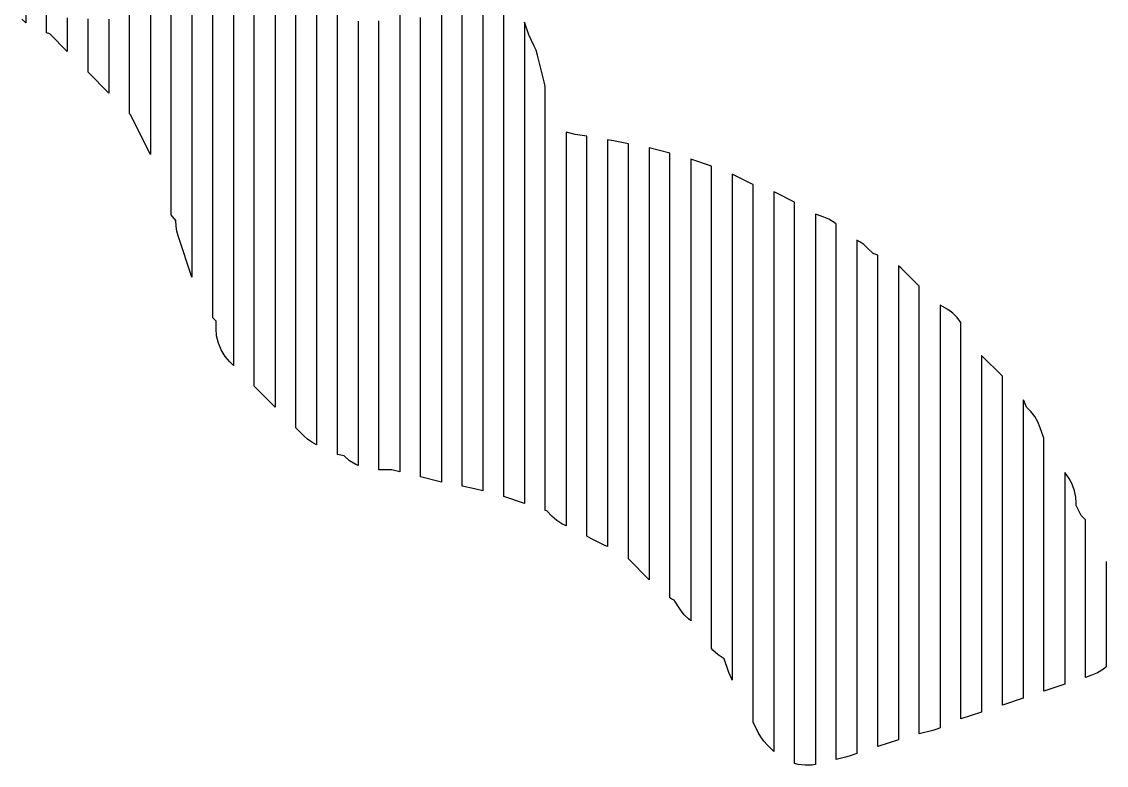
# Model space of a CAD drawing. Extents: x -6 to 1890, y -8 to 898.
# Drawn here: x 1244.8 to 1453.6, y 68.5 to 211.6 of the extents above; entities that cross this region are included whole.
import ezdxf

# ---------------------------------------------------------------- set-up
doc = ezdxf.new("R2010")
doc.units = 0
doc.layers.add('PECAS_2D', color=3, linetype='Continuous')

msp = doc.modelspace()

# ---------------------------------------------------------------- linework, layer by layer
at = {"layer": 'PECAS_2D'}
for points in [[(1269.578, 250.748), (1269.578, 205.422), (1269.578, 204.127), (1269.578, 202.831), (1269.578, 201.536), (1269.578, 200.241), (1269.578, 198.946), (1269.578, 197.651), (1269.578, 196.356), (1269.578, 195.061), (1269.578, 185.996), (1265.741, 193.67), (1265.578, 193.833), (1265.578, 200.343), (1265.578, 201.646), (1265.578, 202.948), (1265.578, 204.25), (1265.578, 205.552), (1265.578, 206.854), (1265.578, 208.156), (1265.578, 252.428)], [(1277.578, 245.453), (1277.578, 192.234), (1277.578, 190.936), (1277.578, 189.638), (1277.578, 188.34), (1277.578, 187.042), (1277.578, 185.744), (1277.578, 184.446), (1277.578, 183.148), (1277.578, 181.85), (1277.578, 180.552), (1277.578, 179.254), (1277.578, 177.956), (1277.578, 162.379), (1274.928, 170.331), (1274.669, 171.27), (1274.513, 172.235), (1274.461, 173.318), (1273.578, 174.373), (1273.578, 187.262), (1273.578, 188.551), (1273.578, 189.84), (1273.578, 191.129), (1273.578, 192.418), (1273.578, 193.707), (1273.578, 194.995), (1273.578, 196.284), (1273.578, 197.573), (1273.578, 198.862), (1273.578, 200.151), (1273.578, 247.84)], [(1285.578, 238.837), (1285.578, 173.947), (1285.578, 172.649), (1285.578, 170.054), (1285.578, 168.756), (1285.578, 167.458), (1285.578, 166.16), (1285.578, 164.863), (1285.578, 163.565), (1285.578, 162.267), (1285.578, 160.969), (1285.578, 159.671), (1285.578, 158.374), (1285.578, 157.076), (1285.578, 145.396), (1284.882, 146.092), (1283.965, 147.163), (1283.212, 148.387), (1282.659, 149.723), (1282.326, 151.121), (1282.216, 152.527), (1282.216, 153.928), (1281.578, 154.566), (1281.578, 167.563), (1281.578, 168.863), (1281.578, 170.163), (1281.578, 171.462), (1281.578, 172.762), (1281.578, 174.062), (1281.578, 175.362), (1281.578, 176.661), (1281.578, 177.961), (1281.578, 179.261), (1281.578, 181.86), (1281.578, 184.46), (1281.578, 242.947)], [(1293.578, 230.606), (1293.578, 152.931), (1293.578, 151.636), (1293.578, 150.341), (1293.578, 149.047), (1293.578, 147.752), (1293.578, 146.458), (1293.578, 145.163), (1293.578, 143.868), (1293.578, 142.574), (1293.578, 137.396), (1289.578, 141.396), (1289.578, 147.85), (1289.578, 149.141), (1289.578, 150.432), (1289.578, 151.723), (1289.578, 153.014), (1289.578, 154.305), (1289.578, 155.596), (1289.578, 156.887), (1289.578, 158.178), (1289.578, 159.469), (1289.578, 160.76), (1289.578, 162.051), (1289.578, 234.346)], [(1301.578, 220.691), (1301.578, 144.346), (1301.578, 143.052), (1301.578, 141.758), (1301.578, 140.464), (1301.578, 139.17), (1301.578, 137.876), (1301.578, 136.582), (1301.578, 135.288), (1301.578, 130.112), (1300.618, 130.651), (1299.825, 131.222), (1299.1, 131.873), (1297.578, 133.396), (1297.578, 138.562), (1297.578, 139.853), (1297.578, 141.145), (1297.578, 142.436), (1297.578, 143.728), (1297.578, 145.02), (1297.578, 146.311), (1297.578, 148.894), (1297.578, 226.388)], [(1453.578, 107.713), (1453.578, 87.431), (1453.055, 86.986), (1451.853, 86.251), (1450.6, 85.726), (1449.578, 85.386), (1449.578, 89.341), (1449.578, 90.66), (1449.578, 91.979), (1449.578, 93.297), (1449.578, 94.616), (1449.578, 95.934), (1449.578, 97.253), (1449.578, 98.572), (1449.578, 99.89), (1449.578, 101.209), (1449.578, 102.527), (1449.578, 103.846), (1449.578, 115.713), (1448.738, 116.554), (1447.774, 118.482), (1447.774, 118.919), (1447.698, 120.09), (1447.467, 121.261), (1447.081, 122.401), (1446.548, 123.481), (1445.883, 124.472), (1445.578, 124.819), (1445.578, 113.353), (1445.578, 112.079), (1445.578, 110.805), (1445.578, 109.532), (1445.578, 108.258), (1445.578, 105.71), (1445.578, 103.162), (1445.578, 100.614), (1445.578, 98.066), (1445.578, 96.792), (1445.578, 94.244), (1445.578, 92.97), (1445.578, 91.696), (1445.578, 90.422), (1445.578, 89.148), (1445.578, 87.874), (1445.578, 84.052), (1441.578, 82.719), (1441.578, 86.568), (1441.578, 87.85), (1441.578, 89.133), (1441.578, 90.416), (1441.578, 91.699), (1441.578, 92.982), (1441.578, 94.265), (1441.578, 95.548), (1441.578, 98.114), (1441.578, 100.679), (1441.578, 103.245), (1441.578, 105.811), (1441.578, 107.094), (1441.578, 109.66), (1441.578, 110.943), (1441.578, 113.509), (1441.578, 116.074), (1441.578, 117.357), (1441.578, 118.64), (1441.578, 119.923), (1441.578, 121.206), (1441.578, 131.469), (1441.457, 131.59), (1440.844, 133.43), (1440.395, 134.531), (1439.801, 135.572), (1439.075, 136.527), (1438.237, 137.371), (1437.693, 138.639), (1437.578, 138.825), (1437.578, 128.381), (1437.578, 127.076), (1437.578, 125.77), (1437.578, 124.465), (1437.578, 121.854), (1437.578, 120.549), (1437.578, 117.938), (1437.578, 115.327), (1437.578, 112.716), (1437.578, 111.411), (1437.578, 108.8), (1437.578, 106.189), (1437.578, 104.883), (1437.578, 102.273), (1437.578, 100.967), (1437.578, 98.356), (1437.578, 95.745), (1437.578, 93.134), (1437.578, 91.829), (1437.578, 90.524), (1437.578, 89.218), (1437.578, 87.913), (1437.578, 86.607), (1437.578, 85.302), (1437.578, 81.386), (1433.578, 80.052), (1433.578, 83.927), (1433.578, 85.219), (1433.578, 86.511), (1433.578, 87.803), (1433.578, 89.094), (1433.578, 90.386), (1433.578, 91.678), (1433.578, 94.261), (1433.578, 96.845), (1433.578, 99.428), (1433.578, 100.72), (1433.578, 103.303), (1433.578, 105.887), (1433.578, 108.47), (1433.578, 111.054), (1433.578, 113.637), (1433.578, 114.929), (1433.578, 117.512), (1433.578, 120.096), (1433.578, 121.388), (1433.578, 123.971), (1433.578, 125.263), (1433.578, 126.554), (1433.578, 127.846), (1433.578, 130.43), (1433.578, 133.013), (1433.578, 134.305), (1433.578, 143.347), (1429.578, 147.347), (1429.578, 139.578), (1429.578, 138.283), (1429.578, 136.988), (1429.578, 134.398), (1429.578, 133.103), (1429.578, 131.809), (1429.578, 129.219), (1429.578, 126.629), (1429.578, 124.039), (1429.578, 122.744), (1429.578, 120.155), (1429.578, 117.565), (1429.578, 114.975), (1429.578, 113.68), (1429.578, 111.091), (1429.578, 109.796), (1429.578, 107.206), (1429.578, 104.616), (1429.578, 102.027), (1429.578, 99.437), (1429.578, 96.847), (1429.578, 95.552), (1429.578, 94.257), (1429.578, 92.962), (1429.578, 91.668), (1429.578, 90.373), (1429.578, 89.078), (1429.578, 87.783), (1429.578, 86.488), (1429.578, 85.193), (1429.578, 83.898), (1429.578, 82.603), (1429.578, 78.719), (1425.578, 77.386), (1425.578, 81.265), (1425.578, 82.558), (1425.578, 83.851), (1425.578, 85.143), (1425.578, 86.436), (1425.578, 87.729), (1425.578, 89.022), (1425.578, 90.315), (1425.578, 91.608), (1425.578, 92.901), (1425.578, 94.194), (1425.578, 95.487), (1425.578, 96.78), (1425.578, 98.073), (1425.578, 99.366), (1425.578, 100.659), (1425.578, 101.952), (1425.578, 103.245), (1425.578, 104.538), (1425.578, 105.831), (1425.578, 108.417), (1425.578, 111.003), (1425.578, 113.589), (1425.578, 116.175), (1425.578, 117.468), (1425.578, 120.054), (1425.578, 122.64), (1425.578, 123.933), (1425.578, 125.226), (1425.578, 127.812), (1425.578, 129.105), (1425.578, 130.398), (1425.578, 132.984), (1425.578, 135.57), (1425.578, 136.863), (1425.578, 139.449), (1425.578, 140.742), (1425.578, 143.328), (1425.578, 144.621), (1425.578, 153.672), (1424.867, 154.611), (1424.019, 155.467), (1423.075, 156.197), (1422.062, 156.788), (1421.578, 157.03), (1421.578, 149.281), (1421.578, 147.99), (1421.578, 146.698), (1421.578, 145.407), (1421.578, 144.116), (1421.578, 141.533), (1421.578, 140.241), (1421.578, 137.658), (1421.578, 135.075), (1421.578, 132.493), (1421.578, 129.91), (1421.578, 128.618), (1421.578, 126.035), (1421.578, 123.453), (1421.578, 120.87), (1421.578, 118.287), (1421.578, 116.995), (1421.578, 114.412), (1421.578, 113.121), (1421.578, 111.83), (1421.578, 110.538), (1421.578, 109.247), (1421.578, 107.955), (1421.578, 106.664), (1421.578, 105.372), (1421.578, 98.915), (1421.578, 97.624), (1421.578, 96.332), (1421.578, 95.041), (1421.578, 93.749), (1421.578, 92.458), (1421.578, 91.167), (1421.578, 89.875), (1421.578, 87.292), (1421.578, 86.001), (1421.578, 84.709), (1421.578, 83.418), (1421.578, 82.127), (1421.578, 80.835), (1421.578, 79.544), (1421.578, 75.669), (1421.149, 75.484), (1420.199, 75.19), (1417.578, 74.535), (1417.578, 78.39), (1417.578, 79.675), (1417.578, 80.96), (1417.578, 82.246), (1417.578, 83.531), (1417.578, 84.816), (1417.578, 86.101), (1417.578, 92.527), (1417.578, 93.812), (1417.578, 95.097), (1417.578, 96.382), (1417.578, 97.667), (1417.578, 98.952), (1417.578, 100.238), (1417.578, 111.804), (1417.578, 113.089), (1417.578, 114.374), (1417.578, 115.659), (1417.578, 116.945), (1417.578, 118.23), (1417.578, 119.515), (1417.578, 122.085), (1417.578, 124.655), (1417.578, 127.226), (1417.578, 129.796), (1417.578, 132.366), (1417.578, 134.937), (1417.578, 137.507), (1417.578, 140.077), (1417.578, 142.648), (1417.578, 143.933), (1417.578, 146.503), (1417.578, 149.073), (1417.578, 150.358), (1417.578, 152.929), (1417.578, 160.64), (1414.086, 164.132), (1413.578, 164.567), (1413.578, 156.751), (1413.578, 155.449), (1413.578, 154.146), (1413.578, 152.843), (1413.578, 151.541), (1413.578, 150.238), (1413.578, 148.936), (1413.578, 147.633), (1413.578, 145.028), (1413.578, 142.423), (1413.578, 139.818), (1413.578, 138.515), (1413.578, 135.91), (1413.578, 133.305), (1413.578, 132.002), (1413.578, 129.397), (1413.578, 126.792), (1413.578, 124.186), (1413.578, 122.884), (1413.578, 121.581), (1413.578, 120.279), (1413.578, 118.976), (1413.578, 100.74), (1413.578, 99.437), (1413.578, 98.135), (1413.578, 96.832), (1413.578, 95.53), (1413.578, 94.227), (1413.578, 86.411), (1413.578, 85.109), (1413.578, 83.806), (1413.578, 82.504), (1413.578, 81.201), (1413.578, 79.898), (1413.578, 78.596), (1413.578, 77.293), (1413.578, 73.386), (1409.578, 72.052), (1409.578, 75.94), (1409.578, 77.235), (1409.578, 78.531), (1409.578, 79.827), (1409.578, 81.123), (1409.578, 83.715), (1409.578, 85.01), (1409.578, 86.306), (1409.578, 87.602), (1409.578, 88.898), (1409.578, 95.377), (1409.578, 96.673), (1409.578, 97.969), (1409.578, 99.264), (1409.578, 100.56), (1409.578, 101.856), (1409.578, 123.885), (1409.578, 125.181), (1409.578, 126.477), (1409.578, 127.772), (1409.578, 129.068), (1409.578, 130.364), (1409.578, 132.956), (1409.578, 135.547), (1409.578, 138.139), (1409.578, 140.731), (1409.578, 143.322), (1409.578, 144.618), (1409.578, 147.21), (1409.578, 148.506), (1409.578, 151.097), (1409.578, 152.393), (1409.578, 153.689), (1409.578, 154.985), (1409.578, 156.28), (1409.578, 158.872), (1409.578, 160.168), (1409.578, 166.647), (1408.689, 166.943), (1407.623, 168.01), (1406.898, 168.661), (1406.105, 169.232), (1405.578, 169.532), (1405.578, 164.331), (1405.578, 163.031), (1405.578, 161.731), (1405.578, 160.431), (1405.578, 159.131), (1405.578, 157.83), (1405.578, 156.53), (1405.578, 155.23), (1405.578, 152.63), (1405.578, 151.33), (1405.578, 150.029), (1405.578, 147.429), (1405.578, 144.829), (1405.578, 143.529), (1405.578, 140.928), (1405.578, 138.328), (1405.578, 135.728), (1405.578, 134.427), (1405.578, 133.127), (1405.578, 131.827), (1405.578, 130.527), (1405.578, 129.227), (1405.578, 127.926), (1405.578, 101.923), (1405.578, 100.623), (1405.578, 99.323), (1405.578, 98.023), (1405.578, 96.722), (1405.578, 95.422), (1405.578, 91.522), (1405.578, 90.221), (1405.578, 88.921), (1405.578, 87.621), (1405.578, 86.321), (1405.578, 85.021), (1405.578, 83.721), (1405.578, 82.42), (1405.578, 81.12), (1405.578, 79.82), (1405.578, 78.52), (1405.578, 77.22), (1405.578, 75.92), (1405.578, 74.619), (1405.578, 70.719), (1404.066, 70.215), (1403.395, 70.02), (1401.578, 69.565), (1401.578, 73.43), (1401.578, 74.719), (1401.578, 76.007), (1401.578, 77.296), (1401.578, 78.584), (1401.578, 79.872), (1401.578, 81.161), (1401.578, 82.449), (1401.578, 83.738), (1401.578, 85.026), (1401.578, 86.314), (1401.578, 87.603), (1401.578, 90.179), (1401.578, 92.756), (1401.578, 94.045), (1401.578, 96.621), (1401.578, 97.91), (1401.578, 99.198), (1401.578, 100.487), (1401.578, 101.775), (1401.578, 103.063), (1401.578, 131.408), (1401.578, 132.696), (1401.578, 133.985), (1401.578, 135.273), (1401.578, 136.561), (1401.578, 137.85), (1401.578, 140.427), (1401.578, 143.003), (1401.578, 145.58), (1401.578, 148.157), (1401.578, 149.445), (1401.578, 152.022), (1401.578, 154.599), (1401.578, 155.887), (1401.578, 157.176), (1401.578, 158.464), (1401.578, 159.752), (1401.578, 161.041), (1401.578, 162.329), (1401.578, 163.618), (1401.578, 164.906), (1401.578, 166.194), (1401.578, 172.636), (1401.387, 172.8), (1400.188, 173.541), (1398.895, 174.086), (1397.578, 174.525), (1397.578, 169.358), (1397.578, 168.067), (1397.578, 166.775), (1397.578, 165.484), (1397.578, 164.192), (1397.578, 162.9), (1397.578, 161.609), (1397.578, 160.317), (1397.578, 159.026), (1397.578, 157.734), (1397.578, 156.442), (1397.578, 155.151), (1397.578, 153.859), (1397.578, 151.276), (1397.578, 148.693), (1397.578, 146.11), (1397.578, 143.526), (1397.578, 142.235), (1397.578, 140.943), (1397.578, 138.36), (1397.578, 137.068), (1397.578, 103.487), (1397.578, 100.904), (1397.578, 99.612), (1397.578, 98.32), (1397.578, 97.029), (1397.578, 95.737), (1397.578, 94.446), (1397.578, 91.862), (1397.578, 89.279), (1397.578, 87.988), (1397.578, 86.696), (1397.578, 85.404), (1397.578, 84.113), (1397.578, 82.821), (1397.578, 81.53), (1397.578, 80.238), (1397.578, 78.946), (1397.578, 77.655), (1397.578, 76.363), (1397.578, 73.78), (1397.578, 72.488), (1397.578, 68.614), (1396.942, 68.502), (1395.605, 68.465), (1394.255, 68.628), (1393.578, 68.815), (1393.578, 74.021), (1393.578, 75.323), (1393.578, 76.625), (1393.578, 77.926), (1393.578, 79.228), (1393.578, 80.529), (1393.578, 81.831), (1393.578, 83.132), (1393.578, 84.434), (1393.578, 85.736), (1393.578, 87.037), (1393.578, 88.339), (1393.578, 89.64), (1393.578, 90.942), (1393.578, 92.244), (1393.578, 93.545), (1393.578, 96.148), (1393.578, 97.45), (1393.578, 98.752), (1393.578, 100.053), (1393.578, 101.355), (1393.578, 102.656), (1393.578, 103.958), (1393.578, 140.402), (1393.578, 143.005), (1393.578, 144.307), (1393.578, 145.609), (1393.578, 148.212), (1393.578, 150.815), (1393.578, 153.418), (1393.578, 154.72), (1393.578, 157.323), (1393.578, 158.624), (1393.578, 159.926), (1393.578, 161.228), (1393.578, 162.529), (1393.578, 163.831), (1393.578, 165.132), (1393.578, 166.434), (1393.578, 167.736), (1393.578, 169.037), (1393.578, 170.339), (1393.578, 171.64), (1393.578, 176.847), (1389.746, 178.762), (1389.578, 178.832), (1389.578, 173.642), (1389.578, 172.344), (1389.578, 171.046), (1389.578, 169.749), (1389.578, 168.451), (1389.578, 167.153), (1389.578, 165.856), (1389.578, 164.558), (1389.578, 163.26), (1389.578, 161.963), (1389.578, 159.367), (1389.578, 156.772), (1389.578, 155.474), (1389.578, 154.176), (1389.578, 151.581), (1389.578, 148.986), (1389.578, 147.688), (1389.578, 146.39), (1389.578, 145.093), (1389.578, 143.795), (1389.578, 142.497), (1389.578, 104.865), (1389.578, 103.567), (1389.578, 102.27), (1389.578, 100.972), (1389.578, 99.674), (1389.578, 98.377), (1389.578, 97.079), (1389.578, 95.781), (1389.578, 94.484), (1389.578, 93.186), (1389.578, 91.888), (1389.578, 90.591), (1389.578, 89.293), (1389.578, 87.995), (1389.578, 86.698), (1389.578, 85.4), (1389.578, 84.102), (1389.578, 82.805), (1389.578, 81.507), (1389.578, 71.126), (1388.29, 72.413), (1387.639, 73.138), (1387.068, 73.931), (1386.586, 74.778), (1385.578, 76.794), (1385.578, 88.432), (1385.578, 89.726), (1385.578, 91.019), (1385.578, 92.312), (1385.578, 93.605), (1385.578, 94.898), (1385.578, 96.192), (1385.578, 97.485), (1385.578, 98.778), (1385.578, 100.071), (1385.578, 101.364), (1385.578, 102.657), (1385.578, 103.951), (1385.578, 105.244), (1385.578, 146.626), (1385.578, 147.919), (1385.578, 149.212), (1385.578, 150.505), (1385.578, 151.798), (1385.578, 154.385), (1385.578, 156.971), (1385.578, 159.557), (1385.578, 160.851), (1385.578, 162.144), (1385.578, 163.437), (1385.578, 164.73), (1385.578, 166.023), (1385.578, 167.317), (1385.578, 168.61), (1385.578, 169.903), (1385.578, 171.196), (1385.578, 172.489), (1385.578, 173.782), (1385.578, 175.076), (1385.578, 180.248), (1385.29, 180.344), (1381.578, 182.2), (1381.578, 177.008), (1381.578, 175.71), (1381.578, 174.411), (1381.578, 173.113), (1381.578, 171.815), (1381.578, 170.517), (1381.578, 169.219), (1381.578, 167.921), (1381.578, 166.622), (1381.578, 165.324), (1381.578, 164.026), (1381.578, 162.728), (1381.578, 161.43), (1381.578, 160.132), (1381.578, 157.535), (1381.578, 154.939), (1381.578, 153.641), (1381.578, 152.343), (1381.578, 151.044), (1381.578, 149.746), (1381.578, 148.448), (1381.578, 106.907), (1381.578, 105.609), (1381.578, 104.31), (1381.578, 103.012), (1381.578, 101.714), (1381.578, 100.416), (1381.578, 99.118), (1381.578, 97.82), (1381.578, 95.223), (1381.578, 93.925), (1381.578, 84.838), (1381.466, 85.019), (1380.922, 86.311), (1380.043, 88.947), (1378.885, 89.694), (1377.842, 90.619), (1377.578, 90.938), (1377.578, 98.674), (1377.578, 99.964), (1377.578, 101.253), (1377.578, 102.543), (1377.578, 103.832), (1377.578, 105.121), (1377.578, 106.411), (1377.578, 107.7), (1377.578, 150.252), (1377.578, 151.541), (1377.578, 152.83), (1377.578, 154.12), (1377.578, 155.409), (1377.578, 156.699), (1377.578, 159.278), (1377.578, 161.856), (1377.578, 163.146), (1377.578, 164.435), (1377.578, 165.725), (1377.578, 167.014), (1377.578, 168.304), (1377.578, 169.593), (1377.578, 170.882), (1377.578, 172.172), (1377.578, 173.461), (1377.578, 174.751), (1377.578, 176.04), (1377.578, 177.33), (1377.578, 178.619), (1377.578, 183.777), (1373.578, 185.11), (1373.578, 179.961), (1373.578, 178.674), (1373.578, 177.386), (1373.578, 176.099), (1373.578, 174.812), (1373.578, 173.524), (1373.578, 172.237), (1373.578, 170.95), (1373.578, 169.662), (1373.578, 168.375), (1373.578, 167.088), (1373.578, 165.8), (1373.578, 164.513), (1373.578, 163.226), (1373.578, 161.939), (1373.578, 159.364), (1373.578, 158.077), (1373.578, 156.789), (1373.578, 155.502), (1373.578, 154.215), (1373.578, 152.927), (1373.578, 111.733), (1373.578, 110.446), (1373.578, 109.159), (1373.578, 107.872), (1373.578, 106.584), (1373.578, 105.297), (1373.578, 104.01), (1373.578, 102.722), (1373.578, 96.286), (1373.137, 96.633), (1372.332, 97.453), (1371.642, 98.36), (1370.397, 100.227), (1369.974, 100.439), (1369.578, 100.664), (1369.578, 107.151), (1369.578, 108.448), (1369.578, 109.745), (1369.578, 111.043), (1369.578, 112.34), (1369.578, 113.637), (1369.578, 114.935), (1369.578, 116.232), (1369.578, 155.153), (1369.578, 156.451), (1369.578, 157.748), (1369.578, 159.045), (1369.578, 160.343), (1369.578, 161.64), (1369.578, 162.937), (1369.578, 164.235), (1369.578, 165.532), (1369.578, 166.829), (1369.578, 168.127), (1369.578, 169.424), (1369.578, 170.722), (1369.578, 172.019), (1369.578, 173.316), (1369.578, 174.614), (1369.578, 175.911), (1369.578, 177.208), (1369.578, 178.506), (1369.578, 179.803), (1369.578, 181.101), (1369.578, 186.29), (1365.578, 187.282), (1365.578, 182.087), (1365.578, 180.789), (1365.578, 179.49), (1365.578, 178.192), (1365.578, 176.893), (1365.578, 175.595), (1365.578, 174.296), (1365.578, 172.997), (1365.578, 171.699), (1365.578, 170.4), (1365.578, 169.102), (1365.578, 167.803), (1365.578, 165.206), (1365.578, 163.908), (1365.578, 162.609), (1365.578, 161.31), (1365.578, 160.012), (1365.578, 158.713), (1365.578, 157.415), (1365.578, 118.458), (1365.578, 117.159), (1365.578, 115.861), (1365.578, 114.562), (1365.578, 113.264), (1365.578, 111.965), (1365.578, 110.667), (1365.578, 104.174), (1361.578, 108.174), (1361.578, 113.329), (1361.578, 114.618), (1361.578, 115.907), (1361.578, 117.196), (1361.578, 118.485), (1361.578, 119.774), (1361.578, 121.063), (1361.578, 158.44), (1361.578, 159.729), (1361.578, 161.018), (1361.578, 162.306), (1361.578, 163.595), (1361.578, 164.884), (1361.578, 166.173), (1361.578, 167.462), (1361.578, 168.751), (1361.578, 170.04), (1361.578, 171.329), (1361.578, 172.617), (1361.578, 173.906), (1361.578, 175.195), (1361.578, 176.484), (1361.578, 177.773), (1361.578, 179.062), (1361.578, 180.351), (1361.578, 182.928), (1361.578, 188.084), (1358.735, 188.648), (1357.578, 188.841), (1357.578, 183.622), (1357.578, 182.317), (1357.578, 181.012), (1357.578, 179.708), (1357.578, 178.403), (1357.578, 177.098), (1357.578, 175.794), (1357.578, 174.489), (1357.578, 173.184), (1357.578, 171.88), (1357.578, 170.575), (1357.578, 169.27), (1357.578, 167.966), (1357.578, 166.661), (1357.578, 165.356), (1357.578, 164.052), (1357.578, 162.747), (1357.578, 161.442), (1357.578, 160.138), (1357.578, 122.302), (1357.578, 120.997), (1357.578, 119.693), (1357.578, 118.388), (1357.578, 117.083), (1357.578, 115.778), (1357.578, 110.56), (1357.047, 110.779), (1354.462, 112.072), (1353.578, 112.581), (1353.578, 117.796), (1353.578, 119.1), (1353.578, 120.404), (1353.578, 121.708), (1353.578, 123.012), (1353.578, 124.315), (1353.578, 160.823), (1353.578, 162.127), (1353.578, 163.43), (1353.578, 164.734), (1353.578, 166.038), (1353.578, 167.342), (1353.578, 168.646), (1353.578, 169.95), (1353.578, 171.253), (1353.578, 172.557), (1353.578, 173.861), (1353.578, 175.165), (1353.578, 176.469), (1353.578, 177.773), (1353.578, 179.076), (1353.578, 180.38), (1353.578, 181.684), (1353.578, 182.988), (1353.578, 184.292), (1353.578, 185.596), (1353.578, 189.507), (1351.338, 189.88), (1349.578, 190.321), (1349.578, 185.183), (1349.578, 183.898), (1349.578, 182.614), (1349.578, 181.329), (1349.578, 180.045), (1349.578, 178.76), (1349.578, 177.476), (1349.578, 176.191), (1349.578, 174.907), (1349.578, 173.622), (1349.578, 172.338), (1349.578, 171.053), (1349.578, 169.769), (1349.578, 168.484), (1349.578, 167.2), (1349.578, 165.915), (1349.578, 164.631), (1349.578, 163.346), (1349.578, 162.062), (1349.578, 126.096), (1349.578, 124.812), (1349.578, 123.527), (1349.578, 122.243), (1349.578, 120.958), (1349.578, 119.674), (1349.578, 114.536), (1348.777, 114.936), (1347.8, 115.594), (1346.927, 116.362), (1345.861, 117.428), (1345.578, 117.522), (1345.578, 121.405), (1345.578, 122.7), (1345.578, 123.994), (1345.578, 125.289), (1345.578, 126.583), (1345.578, 133.055), (1345.578, 164.119), (1345.578, 165.414), (1345.578, 166.708), (1345.578, 168.002), (1345.578, 169.297), (1345.578, 170.591), (1345.578, 173.18), (1345.578, 174.474), (1345.578, 175.769), (1345.578, 177.063), (1345.578, 178.357), (1345.578, 179.652), (1345.578, 180.946), (1345.578, 182.24), (1345.578, 183.535), (1345.578, 184.829), (1345.578, 186.124), (1345.578, 199.067), (1345.386, 199.975), (1344.093, 205.145), (1343.8, 206.096), (1343.404, 207.008), (1342.401, 209.015), (1341.578, 211.484), (1341.578, 189.613), (1341.578, 188.327), (1341.578, 187.04), (1341.578, 185.754), (1341.578, 184.467), (1341.578, 183.181), (1341.578, 181.894), (1341.578, 178.035), (1341.578, 176.748), (1341.578, 175.462), (1341.578, 174.175), (1341.578, 172.889), (1341.578, 171.602), (1341.578, 170.316), (1341.578, 169.029), (1341.578, 167.743), (1341.578, 166.456), (1341.578, 165.17), (1341.578, 163.883), (1341.578, 129.148), (1341.578, 127.861), (1341.578, 126.575), (1341.578, 125.288), (1341.578, 124.002), (1341.578, 122.715), (1341.578, 118.856), (1337.578, 120.189), (1337.578, 124.067), (1337.578, 125.359), (1337.578, 126.652), (1337.578, 127.945), (1337.578, 129.237), (1337.578, 130.53), (1337.578, 165.431), (1337.578, 166.723), (1337.578, 168.016), (1337.578, 169.309), (1337.578, 170.601), (1337.578, 173.186), (1337.578, 174.479), (1337.578, 175.772), (1337.578, 177.064), (1337.578, 178.357), (1337.578, 179.649), (1337.578, 180.942), (1337.578, 182.235), (1337.578, 183.527), (1337.578, 184.82), (1337.578, 186.113), (1337.578, 187.405), (1337.578, 191.283), (1337.578, 192.576), (1337.578, 193.868), (1337.578, 196.453), (1337.578, 197.746), (1337.578, 200.331), (1337.578, 202.917), (1337.578, 204.209), (1337.578, 205.502), (1337.578, 222.306)], [(1245.578, 216.528), (1245.578, 211.358), (1244.801, 212.025)], [(1253.578, 212.294), (1253.578, 211.002), (1253.578, 205.833), (1250.208, 209.203), (1249.578, 209.413), (1249.578, 214.63)], [(1309.578, 211.652), (1309.578, 210.357), (1309.578, 209.061), (1309.578, 207.766), (1309.578, 206.47), (1309.578, 139.104), (1309.578, 137.809), (1309.578, 136.513), (1309.578, 135.218), (1309.578, 133.922), (1309.578, 132.627), (1309.578, 131.331), (1309.578, 126.149), (1309.151, 126.326), (1307.927, 127.078), (1306.846, 128.005), (1305.886, 128.194), (1305.578, 128.29), (1305.578, 133.444), (1305.578, 134.732), (1305.578, 136.02), (1305.578, 137.309), (1305.578, 138.597), (1305.578, 139.886), (1305.578, 214.616)], [(1317.578, 214.081), (1317.578, 211.498), (1317.578, 208.914), (1317.578, 206.331), (1317.578, 203.747), (1317.578, 201.163), (1317.578, 198.58), (1317.578, 197.288), (1317.578, 195.996), (1317.578, 194.704), (1317.578, 193.413), (1317.578, 192.121), (1317.578, 190.829), (1317.578, 189.537), (1317.578, 188.245), (1317.578, 184.37), (1317.578, 183.078), (1317.578, 135.282), (1317.578, 133.99), (1317.578, 132.698), (1317.578, 131.407), (1317.578, 130.115), (1317.578, 128.823), (1317.578, 127.531), (1317.578, 124.948), (1316.048, 125.33), (1313.578, 125.33), (1313.578, 129.199), (1313.578, 130.489), (1313.578, 131.779), (1313.578, 133.069), (1313.578, 134.358), (1313.578, 135.648), (1313.578, 194.978), (1313.578, 196.268), (1313.578, 197.557), (1313.578, 198.847), (1313.578, 200.137), (1313.578, 201.427), (1313.578, 202.716), (1313.578, 204.006), (1313.578, 205.296), (1313.578, 206.586), (1313.578, 209.165), (1313.578, 211.745)], [(1325.578, 213.692), (1325.578, 211.099), (1325.578, 208.507), (1325.578, 205.914), (1325.578, 203.322), (1325.578, 202.026), (1325.578, 199.433), (1325.578, 198.137), (1325.578, 195.544), (1325.578, 194.248), (1325.578, 191.656), (1325.578, 189.063), (1325.578, 186.471), (1325.578, 183.878), (1325.578, 181.286), (1325.578, 177.397), (1325.578, 176.101), (1325.578, 174.804), (1325.578, 173.508), (1325.578, 172.212), (1325.578, 170.916), (1325.578, 169.619), (1325.578, 168.323), (1325.578, 167.027), (1325.578, 132.028), (1325.578, 130.732), (1325.578, 129.436), (1325.578, 128.14), (1325.578, 126.843), (1325.578, 122.955), (1321.578, 123.948), (1321.578, 126.549), (1321.578, 127.85), (1321.578, 129.151), (1321.578, 130.451), (1321.578, 131.752), (1321.578, 133.053), (1321.578, 135.654), (1321.578, 169.474), (1321.578, 170.775), (1321.578, 172.076), (1321.578, 173.376), (1321.578, 174.677), (1321.578, 177.279), (1321.578, 178.579), (1321.578, 179.88), (1321.578, 181.181), (1321.578, 182.482), (1321.578, 183.783), (1321.578, 185.083), (1321.578, 187.685), (1321.578, 190.286), (1321.578, 192.888), (1321.578, 195.489), (1321.578, 198.091), (1321.578, 200.692), (1321.578, 203.294), (1321.578, 205.895), (1321.578, 208.497), (1321.578, 209.798), (1321.578, 212.399)], [(1333.578, 213.642), (1333.578, 211.04), (1333.578, 208.438), (1333.578, 205.836), (1333.578, 203.234), (1333.578, 201.933), (1333.578, 199.331), (1333.578, 196.729), (1333.578, 194.127), (1333.578, 191.525), (1333.578, 190.224), (1333.578, 187.622), (1333.578, 183.719), (1333.578, 182.418), (1333.578, 181.117), (1333.578, 179.816), (1333.578, 178.515), (1333.578, 177.214), (1333.578, 175.913), (1333.578, 174.612), (1333.578, 170.709), (1333.578, 169.408), (1333.578, 168.107), (1333.578, 166.806), (1333.578, 165.505), (1333.578, 131.679), (1333.578, 130.378), (1333.578, 129.077), (1333.578, 127.776), (1333.578, 126.475), (1333.578, 125.174), (1333.578, 123.873), (1333.578, 121.271), (1331.975, 121.671), (1329.578, 122.151), (1329.578, 124.737), (1329.578, 126.031), (1329.578, 127.324), (1329.578, 128.617), (1329.578, 129.91), (1329.578, 131.203), (1329.578, 166.12), (1329.578, 167.413), (1329.578, 168.706), (1329.578, 170), (1329.578, 171.293), (1329.578, 172.586), (1329.578, 173.879), (1329.578, 175.172), (1329.578, 176.466), (1329.578, 177.759), (1329.578, 179.052), (1329.578, 180.345), (1329.578, 184.225), (1329.578, 186.811), (1329.578, 189.398), (1329.578, 191.984), (1329.578, 194.571), (1329.578, 197.157), (1329.578, 198.45), (1329.578, 201.037), (1329.578, 202.33), (1329.578, 204.916), (1329.578, 207.503), (1329.578, 208.796), (1329.578, 211.382), (1329.578, 213.969)], [(1261.578, 212.078), (1261.578, 209.488), (1261.578, 208.193), (1261.578, 206.898), (1261.578, 205.603), (1261.578, 204.308), (1261.578, 197.833), (1257.578, 201.833), (1257.578, 208.263), (1257.578, 209.549), (1257.578, 210.835), (1257.578, 212.121)]]:
    msp.add_lwpolyline(points, dxfattribs=at)

doc.saveas('drawing.dxf')
